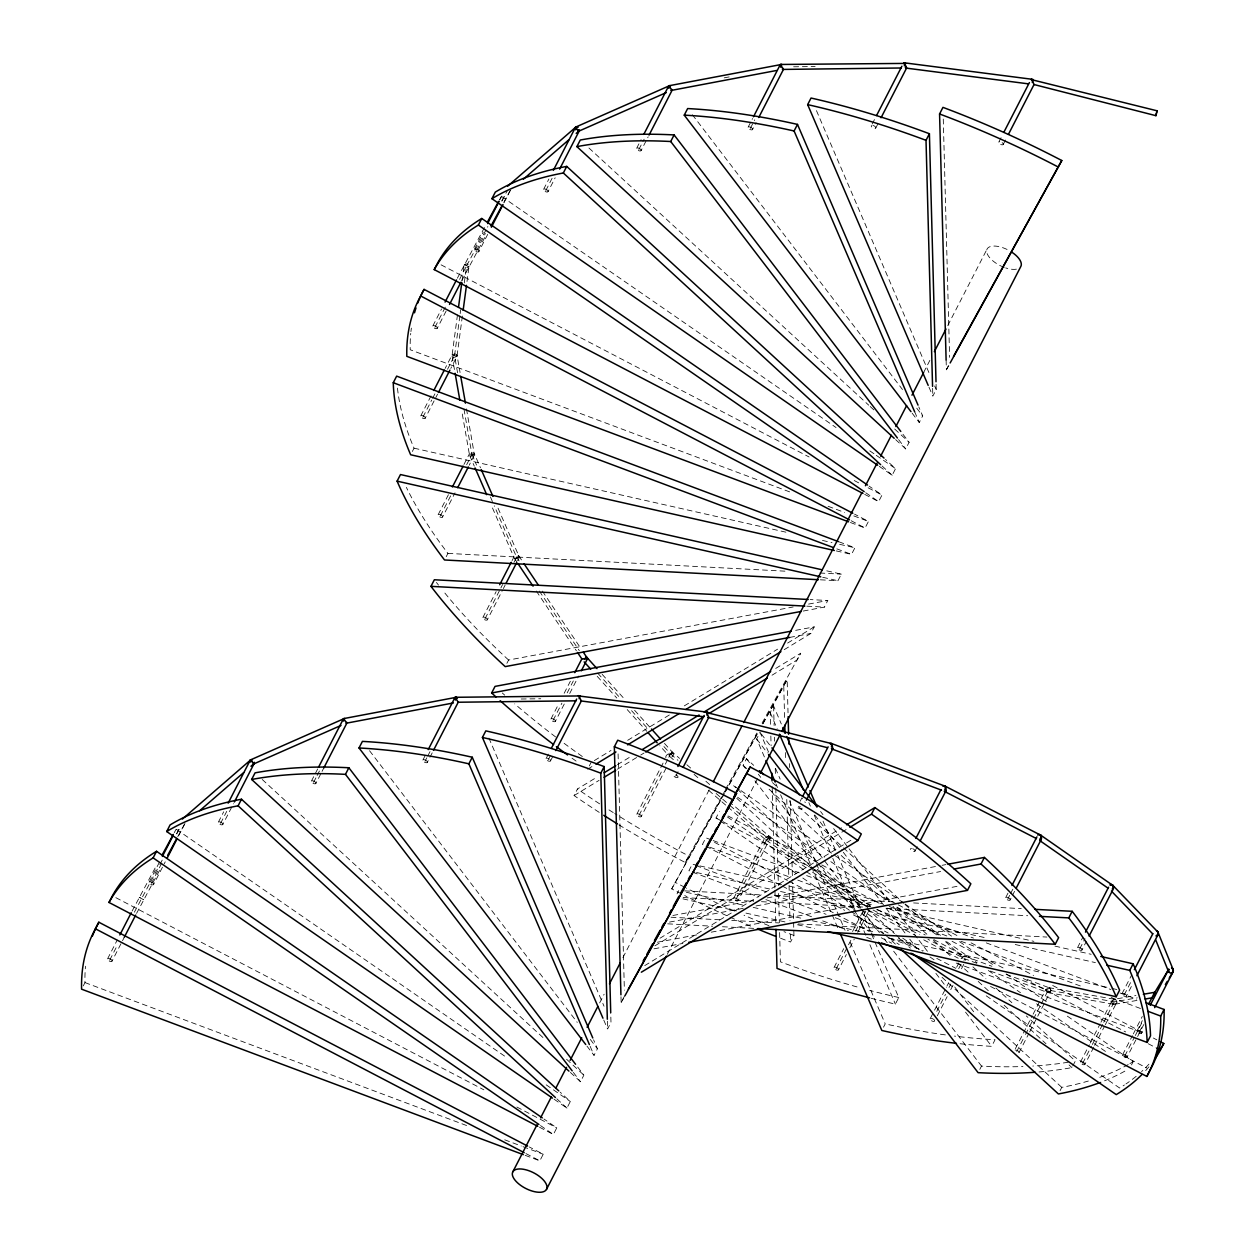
<?xml version="1.0" encoding="UTF-8"?>
<svg xmlns="http://www.w3.org/2000/svg" width="1255" height="1255" viewBox="0 0 1255 1255"><rect width="100%" height="100%" fill="white"/><g stroke="black" fill="none" stroke-linecap="round" stroke-linejoin="round"><path stroke-width="0.75" stroke-dasharray="5 3.75" d="M457.479 314.848L452.129 354.851L445.149 368.421M462.075 280.54L464.13 265.307M457.557 372.735L454.545 355.62L459.926 315.46M460.193 313.546L460.695 309.718M464.287 282.94L466.593 265.731L487.85 226.543M462.373 316.072L456.977 356.404L450.796 368.421M467.001 281.512L469.056 266.154A2.51 1.788 7.6 0 0 465.683 264.005A2.51 1.788 7.6 0 0 465.04 267.033A2.51 1.788 7.6 0 0 469.056 266.154M770.35 837.258C761.848 835.908 766.005 842.105 770.35 837.258L732.277 804.188M1050.106 988.124C1037.132 990.007 1054.545 996.094 1050.106 988.124L1024.66 978.571M1115.491 999.482C1102.784 1003.169 1122.362 1007.232 1115.491 999.482L1048.709 987.638M673.37 759.667L668.946 755.761L672.225 752.043L679.551 758.397M83.285 985.881L84.979 982.587A501.341 231.5 27.2 0 1 85.513 966.225M107.554 958.851L117.201 940.073M132.12 911.052L156.702 865.04M432.802 326.002L441.572 308.934M457.353 278.218L484.697 227.092M149.141 882.187L159.73 861.573M474.374 249.337L483.206 232.159M499.976 199.529L501.749 196.094M109.781 960.012L117.672 944.639M134.348 912.212L158.914 866.201M435.014 327.163L446.419 304.981M459.581 279.379L466.593 265.731M151.369 883.347L161.895 862.86M176.798 833.853L179.434 828.724M476.602 250.498L485.371 233.43M502.031 201.004L505.545 194.18M112.009 961.157A2.51 1.161 27.2 0 0 109.154 958.553A2.51 1.161 27.2 0 0 108.181 960.295A2.51 1.161 27.2 0 0 112.009 961.157L121.657 942.395M122.535 940.685L124.276 937.281M136.56 913.389L161.142 867.362M437.242 328.324A2.51 1.161 27.2 0 0 434.387 325.704A2.51 1.161 27.2 0 0 433.414 327.461A2.51 1.161 27.2 0 0 437.242 328.324L446.89 309.561M461.793 280.54L486.375 234.528M153.596 884.508A2.51 1.161 27.2 0 0 150.741 881.889A2.51 1.161 27.2 0 0 149.769 883.645A2.51 1.161 27.2 0 0 153.596 884.508L165.236 861.824M178.681 835.673L184.956 823.453M478.83 251.659A2.51 1.161 27.2 0 0 475.974 249.039A2.51 1.161 27.2 0 0 475.002 250.796A2.51 1.161 27.2 0 0 478.83 251.659L488.681 232.473M503.914 202.824L510.189 190.619M420.754 415.907L431.202 395.56M422.966 417.068L431.736 400M432.614 398.29L435.25 393.176M447.533 369.284L454.545 355.62M425.194 418.229A2.51 1.161 27.2 0 0 422.339 415.609A2.51 1.161 27.2 0 0 421.382 417.366A2.51 1.161 27.2 0 0 425.194 418.229L437.556 394.18M218.354 822.182L223.688 811.812M543.588 189.348L548.921 178.979M220.582 823.343L226.716 811.405M545.815 190.509L552.827 176.845M412.346 451.471L414.04 448.176A501.341 231.5 27.2 0 1 397.396 387.434M222.794 824.504A2.51 1.161 27.2 0 0 219.954 821.884A2.51 1.161 27.2 0 0 218.982 823.641A2.51 1.161 27.2 0 0 222.794 824.504L233.493 803.702M548.043 191.67A2.51 1.161 27.2 0 0 545.188 189.05A2.51 1.161 27.2 0 0 544.215 190.807A2.51 1.161 27.2 0 0 548.043 191.67L555.165 177.802M438.136 514.707L449.729 492.18M463.974 464.428L469.323 454.028L474.484 454.749L469.213 465.197M440.364 515.868L450.89 495.396M466.672 464.679L471.943 454.436L463.911 408.832M442.576 517.029A2.51 1.161 27.2 0 0 439.736 514.409A2.51 1.161 27.2 0 0 438.764 516.166A2.51 1.161 27.2 0 0 442.576 517.029L455.016 492.854M311.397 781.143L317.656 768.986M636.646 148.294L641.101 139.619M313.625 782.304L316.26 777.174M317.139 775.48L320.637 768.64M638.858 149.455L644.129 139.227M315.852 783.465A2.51 1.161 27.2 0 0 312.997 780.845A2.51 1.161 27.2 0 0 312.024 782.602A2.51 1.161 27.2 0 0 315.852 783.465L321.17 773.111M322.049 771.386L323.821 767.935M641.085 150.616A2.51 1.161 27.2 0 0 638.23 148.012A2.51 1.161 27.2 0 0 637.258 149.753A2.51 1.161 27.2 0 0 641.085 150.616L648.176 136.826M446.215 556.687L447.909 553.392A501.341 231.5 27.2 0 1 406.369 487.364M482.861 617.491L496.149 591.623M512.103 560.577L513.875 557.126L491.364 505.389M485.073 618.652L499.992 589.646M500.87 587.936L502.612 584.516M514.017 562.334L516.652 557.22L494.297 505.828M487.301 619.813A2.51 1.161 27.2 0 0 484.446 617.193A2.51 1.161 27.2 0 0 483.489 618.95A2.51 1.161 27.2 0 0 487.301 619.813L502.471 590.289M503.365 588.564L505.153 585.081M517.64 560.781L519.429 557.298L497.608 507.161M422.872 760.059L425.555 754.82M748.106 127.21L752.576 118.503M425.084 761.22L426.841 757.8M427.72 756.09L430.355 750.976M750.317 128.371L754.71 119.837M427.312 762.381A2.51 1.161 27.2 0 0 424.457 759.761A2.51 1.161 27.2 0 0 423.5 761.518A2.51 1.161 27.2 0 0 427.312 762.381L432.614 752.074M752.545 129.532A2.51 1.161 27.2 0 0 749.69 126.912A2.51 1.161 27.2 0 0 748.733 128.669A2.51 1.161 27.2 0 0 752.545 129.532L756.075 122.661M506.895 663.315L508.589 660.02L793.191 606.965M550.929 719.037L558.867 703.569M564.17 693.262L570.35 681.245M553.157 720.197L561.926 703.129M567.182 692.886L573.315 680.947M555.369 721.358A2.51 1.161 27.2 0 0 552.529 718.739A2.51 1.161 27.2 0 0 551.557 720.495A2.51 1.161 27.2 0 0 555.369 721.358L565.221 702.173M569.707 693.466L578.665 676.037M546.082 758.569L549.565 751.761M872.178 124.025L875.676 117.233M548.294 759.73L550.929 754.6M550.521 760.891L553.157 755.745M875.755 128.041L878.39 122.912M599.231 812.377A501.341 231.5 27.2 0 1 574.084 795.56L577.473 788.971L597.458 776.814M589.332 765.895L591.027 762.601M636.787 814.213L664.977 759.385M665.856 757.675C664.726 752.671 678.155 750.945 671.817 757.032M639.015 815.374L661.824 771.009M665.323 764.17L667.958 759.055M668.837 757.345L670.594 753.941L662.781 745.282M641.242 816.534A2.51 1.161 27.2 0 0 638.387 813.915A2.51 1.161 27.2 0 0 637.414 815.672A2.51 1.161 27.2 0 0 641.242 816.534L666.578 767.229M998.792 142.144L1002.29 135.336M675.77 776.139L679.284 769.315M1003.231 144.451L1005.867 139.321M599.655 1002.918L604.126 994.211M622.919 957.643L710.612 786.995M923.602 372.562L929.861 360.373M947.76 325.547L987.136 248.929M681.449 893.889A501.341 231.5 27.2 0 1 671.723 888.885L724.072 793.725M618.982 824.864A501.341 231.5 27.2 0 0 685.277 862.514L688.666 855.926A501.341 231.5 27.2 0 1 614.73 813.507M525.17 1155.337L539.838 1160.828L543.227 1154.239L529.328 1146.992M539.493 1127.21L553.377 1134.473L556.765 1127.869L543.917 1118.989M554.082 1099.207L566.931 1108.102L570.319 1101.498L560.232 1092.226M570.398 1072.445L580.485 1081.732L583.873 1075.143L576.751 1065.824M586.916 1046.043L594.039 1055.361L597.427 1048.772L593.568 1039.767M603.733 1020.001L607.593 1028.99L610.981 1022.401L610.714 1012.644M620.99 996.768L621.147 1002.62L624.535 996.031M677.041 893.858L678.735 890.564M796.376 873.59L716.009 818.04L719.397 811.452M745.486 768.421L743.101 765.315L746.49 758.71L753.706 765.346M764.389 756.938L756.655 738.944L760.044 732.355L768.546 752.137M770.523 724.292L770.209 712.573L773.598 705.985L781.316 723.978M763.04 723.68L787.152 679.614L788.03 712.809M775.716 668.444L800.706 653.243L797.317 659.832L770.648 676.037M784.202 649.666L810.856 633.461L814.244 626.873L793.097 630.826M803.263 611.044L824.409 607.106L827.798 600.502L810.181 599.576M820.346 579.81L837.963 580.736L841.352 574.147L826.088 570.696M836.254 550.914L851.517 554.365L854.906 547.776L838.403 541.595M850.404 522.504L865.072 527.994L868.46 521.405L854.577 514.158M864.726 494.376L878.626 501.624L882.014 495.035L869.15 486.156M879.316 466.374L892.164 475.253L895.552 468.664L885.465 459.393M895.631 439.611L905.718 448.898L909.106 442.293L901.984 432.991M912.15 413.209L919.272 422.527L922.66 415.923L918.801 406.934M928.967 387.152L932.826 396.156L936.214 389.568L936.057 383.701M946.113 360.028L946.38 369.786L949.768 363.197M667.315 954.318L757.691 778.445M733.673 898.345L764.468 838.434M735.901 899.506L767.48 838.073L729.312 804.926M738.128 900.666A2.51 1.161 27.2 0 0 735.273 898.047A2.51 1.161 27.2 0 0 734.301 899.804A2.51 1.161 27.2 0 0 738.128 900.666L770.476 837.713M800.157 801.27L801.914 797.866L805.318 802.588M780.563 938.222A501.341 231.5 27.2 0 0 790.556 942.034L793.944 935.43L792.548 882.704M834.057 967.495L843.737 948.655M852.553 931.508L863.989 909.232M836.285 968.656L847.674 946.474M848.553 944.764L851.188 939.65M855.581 931.116L867.848 907.224L810.495 867.707M838.497 969.817A2.51 1.161 27.2 0 0 835.657 967.197A2.51 1.161 27.2 0 0 834.685 968.954A2.51 1.161 27.2 0 0 838.497 969.817L846.356 954.522M849.855 947.713L854.231 939.211M857.714 932.418L868.209 912.009M914.958 851.141L918.487 844.27M883.52 1027.17L885.214 1023.876L848.898 939.305M871.158 998.243A501.341 231.5 27.2 0 0 895.38 1004.11L898.768 997.521L862.452 912.934M930.159 1018.746L933.689 1011.875M934.567 1010.149L946.05 987.826M946.929 986.101L948.702 982.665M956.639 967.213L958.412 963.777M936.763 1011.373L945.533 994.305M949.047 987.481L950.804 984.061M958.695 968.703L962.209 961.879M937.297 1015.828L947.149 996.658M950.725 989.693L953.423 984.453M961.487 968.766L965.064 961.801M1005.679 897.623L1009.255 890.673M1007.906 898.784L1009.663 895.364M1010.542 893.67L1013.177 888.54M1010.134 899.945A2.51 1.161 27.2 0 0 1007.279 897.325A2.51 1.161 27.2 0 0 1006.306 899.082A2.51 1.161 27.2 0 0 1010.134 899.945L1014.558 891.317M979.81 1069.386L981.504 1066.091A501.341 231.5 27.2 0 0 1022.935 1066.53M960.075 1043.736A501.341 231.5 27.2 0 0 991.67 1046.325L995.058 1039.72A501.341 231.5 27.2 0 1 954.459 1036.097M1015.405 1048.662L1032.253 1015.907M1033.132 1014.181L1040.222 1000.376M1041.117 998.651L1045.541 990.038M1016.738 1051.549L1024.629 1036.191M1025.508 1034.481L1040.426 1005.475M1041.305 1003.765L1048.317 990.117L1114.267 1001.804L1137.234 997.851M1018.966 1052.71L1028.786 1033.618M1029.68 1031.877L1036.818 1017.978M1037.712 1016.252L1044.85 1002.353M1045.744 1000.627L1051.094 990.195M1077.512 947.666L1082.83 937.297M1079.724 948.827L1084.995 938.583M1081.951 949.988A2.51 1.161 27.2 0 0 1079.096 947.368A2.51 1.161 27.2 0 0 1078.123 949.125A2.51 1.161 27.2 0 0 1081.951 949.988L1086.406 941.313M1060.083 1090.658L1061.777 1087.363A501.341 231.5 27.2 0 0 1088.352 1081.026M1039.062 1071.958A501.341 231.5 27.2 0 0 1071.943 1067.581L1075.331 1060.993L1026.292 1015.907M1080.461 1062.091L1089.371 1044.756M1090.266 1043.015L1100.07 1023.955M1100.964 1022.213L1111.648 1001.412M1082.688 1063.252L1091.458 1046.184M1092.336 1044.474L1102.863 1024.002M1103.741 1022.292L1114.267 1001.804M1084.9 1064.413A2.51 1.161 27.2 0 0 1082.061 1061.793A2.51 1.161 27.2 0 0 1081.088 1063.55A2.51 1.161 27.2 0 0 1084.9 1064.413L1093.795 1047.125M1094.674 1045.399L1104.447 1026.402M1105.326 1024.676L1116.872 1002.212M1122.001 993.74L1131.712 974.837M1124.213 994.901L1131.241 981.237M1126.441 996.062A2.51 1.161 27.2 0 0 1123.586 993.442A2.51 1.161 27.2 0 0 1122.629 995.199A2.51 1.161 27.2 0 0 1126.441 996.062L1132.543 984.187M1122.566 1054.828L1132.434 1035.642M1133.328 1033.9L1142.285 1016.456M1137.061 1030.904L1142.317 1020.66M1124.794 1055.988L1134.442 1037.21M1135.32 1035.501L1142.332 1021.852M1139.273 1032.065L1142.787 1025.241M1127.021 1057.149A2.51 1.161 27.2 0 0 1124.166 1054.529A2.51 1.161 27.2 0 0 1123.194 1056.286A2.51 1.161 27.2 0 0 1127.021 1057.149L1136.732 1038.246M1137.61 1036.536L1143.791 1024.519M1141.501 1033.226A2.51 1.161 27.2 0 0 1138.646 1030.606A2.51 1.161 27.2 0 0 1137.673 1032.363A2.51 1.161 27.2 0 0 1141.501 1033.226L1143.258 1029.806M1131.492 1064.946L1133.187 1061.652L1065.683 1014.997M499.49 199.827L501.341 196.423M501.702 200.988L507.255 190.776M503.93 202.149L510.393 190.227M174.257 832.661L176.108 829.257M159.84 864.491L163.542 857.683M176.469 833.822L179.245 828.724M177.771 836.693L185.16 823.06M946.38 369.786L949.204 364.672M685.277 862.514L724.825 790.979M725.39 789.505L756.828 733.077M762.099 723.068L800.706 653.243M725.014 792.015L727.837 786.916M728.779 785.206L757.957 732.418M762.664 723.9L787.152 679.614M671.723 888.885L724.449 793.505M725.39 791.795L758.334 732.183M621.147 1002.62L623.97 997.521M961.063 958.616C963.62 954.208 970.586 958.647 963.793 960.138M673.559 753.628L667.629 754.396L659.801 745.721M594.352 760.577L611.012 750.443M627.673 740.309L669.323 714.989M684.304 705.875L777.598 649.164M787.591 643.078L814.244 626.873M587.638 769.19L594.29 765.142M617.444 764.656L630.779 756.561M574.084 795.56L599.074 780.359M617.397 769.221L639.046 756.059M640.709 755.039L644.05 753.016M659.957 938.238L841.54 827.829M654.906 945.831L848.145 828.347M644.741 965.613L851.314 840.019M865.652 906.785L870.813 906.251M668.962 755.839L672.225 752.043M724.245 77.841L730.018 76.759M808.565 604.094L827.798 600.502M789.709 637.414L810.856 633.461M672.868 915.491L753.643 900.431M767.103 897.921L940.168 865.652M942.097 865.307L945.941 864.585M669.495 922.08L744.482 908.102M756.028 905.953L940.623 871.535M657.4 942.223L697.78 934.693M711.24 932.183L957.392 886.297M654.012 948.811L682.861 943.431M1117.436 998.713L1135.948 995.529M1114.785 1004.267L1137.501 1000.345M793.631 66.797L815.138 66.531M521.202 699.004L540.764 698.753M516.652 557.157C524.888 557.565 508.636 556.859 516.668 557.267L519.899 562.052M447.909 553.392L786.54 571.245M819.829 573.002L841.352 574.147M806.792 606.165L824.409 607.106M684.602 890.862L762.899 895.003M774.649 895.615L894.062 901.906M913.624 902.941L1021.288 908.62M683.175 897.56L753.643 901.278M761.471 901.686L863.267 907.067M886.752 908.306L1027.688 915.726M671.048 917.232L721.954 919.915M731.743 920.433L778.712 922.911M798.29 923.947L1046.89 937.061M667.676 923.837L712.683 926.206M722.472 926.723L753.8 928.371M1047.941 992.595L1113.028 1004.141M414.04 448.176L786.195 532.245M822.464 540.434L832.002 542.599M839.642 544.325L854.906 547.776M822.7 577.284L837.963 580.736M698.015 865.479L692.289 864.193L688.901 870.782L694.627 872.084M699.914 865.919L781.991 884.461M789.615 886.187L873.59 905.153M886.956 908.165L1033.916 941.36M1054.906 946.113L1091.16 954.302M696.541 872.507L770.962 889.324M780.5 891.474L854.937 908.291M868.303 911.318L986.634 938.034M1015.248 944.513L1095.411 962.616M686.375 892.289L745.533 905.655M753.173 907.381L802.792 918.582M812.33 920.746L861.95 931.947M888.666 937.987L1110.063 987.999M1111.961 988.422L1117.687 989.724M682.987 898.878L736.418 910.942M745.956 913.107L786.038 922.158M797.49 924.747L814.668 928.622M789.646 491.882L410.212 349.753A501.341 231.5 27.2 0 1 410.746 333.391M828.127 506.298L844.631 512.479M853.792 515.915L868.46 521.405M836.85 548.874L851.517 554.365M711.334 839.877L705.843 837.822L702.455 844.411L707.946 846.482M713.169 840.568L799.325 872.837M806.651 875.582L881.81 903.741M889.136 906.487L973.456 938.065M986.289 942.881L1110.926 989.567M1120.088 993.003L1136.591 999.184M709.781 847.156L790.43 877.37M797.772 880.116L869.244 906.894M876.586 909.64L948.074 936.418M960.891 941.234L1081.873 986.54M1111.208 997.537L1140.528 1008.518M964.656 956.059L991.936 966.303M976.798 963.275L963.95 958.459L927.916 939.242M1006.134 974.288L1048.317 990.117M990.415 971.056L1046.529 992.109M695.96 865.558L767.433 892.336M774.774 895.082L826.088 914.315M835.265 917.75L873.747 932.167M890.25 938.348L923.241 950.71M956.232 963.071L1143.195 1033.1M692.572 872.162L758.553 896.87M765.879 899.615L811.703 916.793M822.7 920.903L848.364 930.52M866.703 937.391L872.194 939.446M84.979 982.587L469.903 1126.77M504.73 1139.822L521.233 1146.003M523.053 1146.694L543.227 1154.239M441.085 264.836L809.099 456.977M854.231 480.54L861.181 484.163M868.115 487.787L882.014 495.035M851.188 520.747L865.072 527.994M728.073 815.985L820.064 864.02M821.805 864.93L896.447 903.898M898.188 904.808L958.946 936.528M971.088 942.866L1033.587 975.496M1052.678 985.473L1142.944 1032.598M1153.361 1038.026L1156.828 1039.846M716.009 818.04L721.217 820.77M722.943 821.664L813.209 868.805M814.95 869.699L879.175 903.239M889.591 908.683L943.399 936.779M952.074 941.313L1005.898 969.409M1023.249 978.461L1125.672 1031.939M1148.231 1043.721L1156.922 1048.254M714.519 842.356L787.418 880.414M789.16 881.324L844.709 910.33M853.384 914.864L888.101 932.983M898.517 938.426L922.817 951.117M936.716 958.365L955.808 968.327M990.524 986.461L1146.756 1068.021M705.922 846.231L780.563 885.199M782.304 886.108L834.371 913.295M836.112 914.205L869.088 931.414M881.245 937.767L891.662 943.211M115.852 897.67L483.865 1089.811M516.84 1107.035L556.765 1127.869M525.939 1153.58L539.838 1160.828M877.418 909.499L925.233 935.006M933.783 939.556L966.225 956.859M872.994 909.969L919.335 934.677M866.813 909.483L915.115 935.242M923.743 939.838L958.24 958.24M768.829 835.971L810.777 864.868M817.24 869.323L870.499 906.016M767.48 838.073L808.895 866.609M766.13 840.175L806.087 867.691M812.471 872.1L862.012 906.22M501.733 196.549L836.081 427.563M869.841 450.89L874.657 454.232M876.272 455.345L895.552 468.664M865.762 492.744L878.626 501.624M739.368 789.536L732.936 785.081L735.822 787.732M740.983 790.634L903.333 902.816M904.933 903.929L951.557 936.136M959.589 941.689L994.948 966.13M1006.196 973.911L1048.003 1002.792M737.595 797.239L824.394 857.212M830.826 861.652L888.681 901.639M896.729 907.192L936.905 934.959M946.552 941.627L977.096 962.726M988.344 970.507L1020.503 992.721M1036.567 1003.827L1107.302 1052.694M727.429 817.005L804.581 870.327M806.196 871.441L859.236 908.087M860.836 909.2L896.211 933.626M902.643 938.081L918.707 949.188M929.955 956.953L934.787 960.295M986.226 995.827L1119.633 1088.022A501.341 231.5 27.2 0 0 1124.417 1084.995M802.808 878.029L849.415 910.236M851.031 911.35L883.175 933.563M889.607 938.003L899.255 944.67M176.5 829.382L507.632 1058.185M546.207 1084.838L570.319 1101.498M540.529 1125.578L553.377 1134.473M686.861 764.75L691.254 768.578M705.906 781.285L711.773 786.383M670.594 753.941L677.935 760.31M694.078 774.335L699.945 779.433M716.103 793.458L727.837 803.655M708.683 790.336L726.347 805.663M727.806 806.949L764.593 838.889M588.924 147.98L868.727 405.177M870.17 406.51L874.5 410.479M894.69 429.037L909.106 442.293M882.077 465.982L892.164 475.253M772.452 782.587L778.226 787.889M798.415 806.447L903.694 903.224M905.137 904.557L938.316 935.038M945.517 941.674L965.723 960.232M972.923 966.868L985.912 978.79M995.999 988.077L1011.859 1002.651M743.101 765.315L747.431 769.284M769.064 789.175L835.406 850.153M841.179 855.455L891.662 901.859M897.419 907.161L927.712 935.006M933.485 940.309L952.231 957.549M958.004 962.852L968.091 972.123M978.194 981.41L989.724 992.015M1004.157 1005.271L1045.98 1043.721M1069.056 1064.93L1071.943 1067.581M737.265 789.066L815.154 860.648M820.911 865.95L865.636 907.051M867.064 908.385L894.47 933.563M895.913 934.897L910.346 948.153M942.066 977.316L1061.777 1087.363M736.763 798.306L810.322 865.919M811.765 867.252L856.475 908.338M862.248 913.64L883.881 933.532M885.324 934.865L895.411 944.137M262.248 779.496L544.937 1039.344M566.57 1059.236L583.873 1075.143M556.843 1098.815L566.931 1108.102M602.165 674.343L625.523 700.243M634.606 710.314L650.184 727.586M664.475 743.415L673.559 753.486M597.741 673.182L619.845 697.686M631.563 710.675L648.474 729.422M597.207 676.335L616.77 698.015M627.202 709.577L646.764 731.257M692.399 114.77L902.486 389.536M916.73 408.173L922.66 415.923M898.596 439.579L905.718 448.898M761.236 733.908L770.727 746.317M820.582 811.514L822.951 814.62M833.634 828.598L847.878 847.235M849.07 848.772L891.787 904.667M892.98 906.22L917.907 938.818M919.084 940.372L928.59 952.796M954.694 986.948L974.884 1013.334M756.655 738.944L767.338 752.906M814.809 815.013L842.121 850.717M843.297 852.27L884.838 906.596M886.03 908.149L905.028 932.998M909.765 939.195L916.887 948.513M935.885 973.347L946.568 987.324M965.55 1012.158L991.67 1046.325M746.49 758.71L751.243 764.923M758.365 774.241L760.734 777.347M771.417 791.325L823.641 859.628M824.833 861.181L860.444 907.741M861.62 909.295L879.426 932.591M884.179 938.803L887.74 943.446M893.67 951.212L981.504 1066.091M754.977 780.83L816.691 861.558M817.884 863.111L852.302 908.134M853.494 909.687L870.107 931.414M871.299 932.967L876.037 939.179M369.535 750.71L577.253 1022.386M590.305 1039.454L597.427 1048.772M573.362 1072.413L580.485 1081.732M518.676 555.745L522.974 562.177M542.38 591.105L581.159 648.961M539.336 591.058L579.324 650.702M514.628 558.679L516.809 561.911M536.309 591.011L576.406 650.827M474.233 453.447A2.51 1.239 -23.5 0 1 471.205 455.926A2.51 1.239 -23.5 0 1 470.374 453.934A2.51 1.239 -23.5 0 1 474.233 453.447L480.477 467.77M471.943 454.436L476.555 465.072M490.438 496.964L493.529 504.055M469.637 455.424L474.296 466.138M816.456 110.628L930.033 375.167M934.661 385.96L936.214 389.568M914.644 411.718L919.272 422.527M823.045 821.162L836.96 853.541M837.728 855.345L861.683 911.13M770.209 712.573L777.159 728.763M808.848 802.557L810.385 806.149M814.244 815.154L832.018 856.538M832.787 858.342L866.797 937.516M869.888 944.717L895.38 1004.11M775.496 768.342L780.139 779.135M789.411 800.737L815.672 861.918M816.44 863.722L845.039 930.3M775.966 783.936L777.52 787.528M780.61 794.729L810.746 864.915M811.514 866.719L838.56 929.704M488.901 738.066L604.032 1006.212M590.179 1046.356L594.039 1055.361M457.024 355.291A2.51 1.584 -10 0 1 453.4 357.157A2.51 1.584 -10 0 1 453.212 354.428A2.51 1.584 -10 0 1 457.024 355.291L460.067 372.531M466.468 408.895L474.421 454.906L469.323 454.028L461.887 411.718M452.067 355.965L454.765 371.339M943.274 119.084L949.611 357.33M932.622 388.344L932.826 396.156M789.379 763.589L789.489 767.495M790.368 800.69L792.501 880.759M783.763 686.203L784.642 719.397M785.52 752.608L785.724 760.42M786.775 799.466L788.846 877.59M789.05 885.387L789.991 920.543M790.352 934.222L790.556 942.034M773.598 705.985L774.115 725.516M774.429 737.234L774.523 741.125M775.261 768.468L775.465 776.28M775.778 787.999L778.367 885.638M778.586 893.45L779.355 922.739M779.622 932.512L780.39 961.801A501.341 231.5 27.2 0 0 859.863 987.716M770.837 736.01L771.088 745.768M772.186 786.775L774.884 888.336M774.931 890.281L775.81 923.476M618.088 753.879L624.378 990.179M607.389 1021.178L607.593 1028.99M1016.424 269.166A18.982 8.769 27.2 0 1 1005.741 267.943M1004.235 267.409A18.982 8.769 27.2 0 1 986.728 250.012A18.982 8.769 27.2 0 1 1008.22 250.043M898.768 997.521A501.341 231.5 27.2 0 1 869.668 990.383M613.209 812.55A501.341 231.5 27.2 0 1 607.138 808.706M599.623 803.843A501.341 231.5 27.2 0 1 577.473 788.971M750.6 926.096A501.341 231.5 27.2 0 1 684.697 895.552M793.944 935.43A501.341 231.5 27.2 0 1 783.951 931.634M768.954 925.704A501.341 231.5 27.2 0 1 744.027 915.224M734.081 910.848A501.341 231.5 27.2 0 1 686.454 888.132M684.838 887.301A501.341 231.5 27.2 0 1 675.112 882.296M945.36 1034.904A501.341 231.5 27.2 0 1 885.214 1023.876M933.971 1019.609A2.51 1.161 27.2 0 1 933.202 1021.397A2.51 1.161 27.2 0 1 930.096 1018.935A2.51 1.161 27.2 0 1 933.5 1019.233M866.53 906.847A2.51 1.349 -61.9 0 1 868.695 904.918A2.51 1.349 -61.9 0 1 869.386 906.989M1124.841 1071.142A501.341 231.5 27.2 0 1 1100.196 1082.5M1133.187 1061.652A501.341 231.5 27.2 0 1 1129.908 1063.597M1128.229 1064.554A501.341 231.5 27.2 0 1 1097.623 1078.061M1068.287 1062.216A501.341 231.5 27.2 0 1 1032.802 1066.06M1015.091 1050.043A2.51 1.161 27.2 0 1 1018.542 1051.455A2.51 1.161 27.2 0 1 1017.915 1053.086M962.067 958.71A2.51 1.788 -69.4 0 1 964.891 956.137A2.51 1.788 -69.4 0 1 965.126 959.997M1148.937 1066.844A501.341 231.5 27.2 0 1 1145.548 1070.75M1148.937 1064.162A501.341 231.5 27.2 0 1 1141.564 1071.597M1136.199 1076.288A501.341 231.5 27.2 0 1 1125.955 1083.959M508.589 660.02A501.341 231.5 27.2 0 1 442.795 590.509M438.513 585.128A501.341 231.5 27.2 0 1 436.426 582.446M576.092 761.095A501.341 231.5 27.2 0 1 571.809 758.02M582.336 756.53A501.341 231.5 27.2 0 1 562.522 742.144M555.604 736.936A501.341 231.5 27.2 0 1 514.691 703.867M504.73 695.16A501.341 231.5 27.2 0 1 502.282 692.964M677.982 776.641A2.51 1.161 27.2 0 1 676.586 777.629A2.51 1.161 27.2 0 1 673.715 775.904A2.51 1.161 27.2 0 1 674.594 774.602M675.739 774.853A2.51 1.161 27.2 0 1 677.747 776.233M549.894 759.432A2.51 1.161 27.2 0 1 549.298 761.252A2.51 1.161 27.2 0 1 546.019 758.977A2.51 1.161 27.2 0 1 548.859 758.71M912.699 848.694A2.51 1.161 27.2 0 1 914.895 851.219A2.51 1.161 27.2 0 1 911.287 850.404A2.51 1.161 27.2 0 1 911.554 848.443M1002.133 142.615A2.51 1.161 27.2 0 1 1002.902 144.733A2.51 1.161 27.2 0 1 999.56 143.729A2.51 1.161 27.2 0 1 999.372 141.784M872.9 125.422A2.51 1.161 27.2 0 1 875.817 127.743A2.51 1.161 27.2 0 1 872.978 127.9A2.51 1.161 27.2 0 1 871.535 125.5M410.934 331.618A501.341 231.5 27.2 0 1 411.373 328.104M801.961 808.032A2.51 1.161 27.2 0 1 799.796 808.816A2.51 1.161 27.2 0 1 797.537 806.369M799.733 806.259A2.51 1.161 27.2 0 1 800.329 806.526M452.255 354.773L456.977 356.404L452.255 354.773M464.507 264.476L468.821 266.891L464.507 264.476M139.274 897.309L143.572 899.725L139.274 897.309M767.103 839.736A2.51 0.816 -55.4 0 0 768.986 836.112A2.51 0.816 -55.4 0 0 766.334 838.371A2.51 0.816 -55.4 0 0 767.103 839.736M1049.541 992.093A2.51 2.149 -79.9 0 0 1049.243 987.81A2.51 2.149 -79.9 0 0 1046.168 990.462A2.51 2.149 -79.9 0 0 1049.541 992.093M1112.259 1000.423A2.51 2.369 80.2 0 0 1114.158 1004.314A2.51 2.369 80.2 0 0 1116.354 1000.69A2.51 2.369 80.2 0 0 1112.259 1000.423M515.711 558.601A2.51 0.8 -33.8 0 0 518.786 555.934A2.51 0.8 -33.8 0 0 515.476 557.11A2.51 0.8 -33.8 0 0 515.711 558.601"/><path stroke-width="1.5" d="M707.695 713.499L707.679 712.213L707.051 715.303M584.454 659.377L586.587 657.071L596.972 668.586M1032.285 82.454L1032.975 79.724M458.514 307.224L461.824 282.453M463.142 310.314L466.484 285.356M578.367 695.913L707.679 712.213M555.808 750.6L581.347 700.918L578.539 695.584M881.041 117.766L906.581 68.068L905.075 64.162L903.663 63.487M1156.137 113.672L1155.933 115.68L1157.204 110.832L1031.045 79.536M905.734 66.907L905.435 67.739M705.812 712.369L831.971 743.682L831.453 746.945M683.285 767.025L708.793 717.374L706.377 711.867M1008.518 134.191L1034.026 84.54L1031.61 79.034M1156.467 112.417L1157.204 110.832M806.385 800.125L832.802 748.717L832.096 744.686L829.869 743.478M920.244 840.834L945.862 791.011C946.85 789.207 945.031 784.25 942.756 786.069M1016.33 887.865L1041.148 839.579C1042.513 837.603 1040.034 832.52 1037.807 835.108M831.406 744.686L831.971 743.682M1089.073 936.12L1113.138 889.309C1114.503 887.301 1112.306 882.94 1109.844 884.932M1154.929 992.642L1154.02 996.313M1136.905 975.7L1157.816 935.006L1157.941 932.088L1156.545 930.661M1154.145 993.395L1168.625 969.472L1168.578 972.233M523.335 1154.647L81.591 989.175A501.341 231.5 27.2 0 1 95.443 928.81L98.831 922.221L527.602 1146.082M537.768 1126.315L108.997 902.455L112.385 895.85A501.341 231.5 27.2 0 1 156.53 851.298L542.301 1117.876M848.568 521.813L406.824 356.342A501.341 231.5 27.2 0 1 420.676 295.976L424.065 289.387L852.835 513.248M863.001 493.466L434.23 269.605L437.618 263.017A501.341 231.5 27.2 0 1 481.763 218.464L867.534 485.042M834.34 550.49L410.652 454.765A501.341 231.5 27.2 0 1 393.27 382.712L396.658 376.123L838.403 541.595M108.997 902.455A501.341 231.5 27.2 0 1 153.141 857.902L156.53 851.298M552.467 1098.094L166.695 831.532L170.068 824.943A501.341 231.5 27.2 0 1 241.493 799.231L558.789 1090.893M434.23 269.605A501.341 231.5 27.2 0 1 478.375 225.053L481.763 218.464M877.7 465.26L491.929 198.698L495.317 192.093A501.341 231.5 27.2 0 1 566.727 166.397L884.022 458.059M119.837 934.944L131.242 912.762M445.07 302.11L456.475 279.928M162.381 856.412L172.986 835.814M487.615 223.578L499.098 201.255M124.276 937.281L135.681 915.083M449.525 304.432L460.914 282.25M167.041 858.342L176.892 839.156M491.38 227.249L503.02 204.565M433.822 390.462L444.286 370.115M438.434 392.47L449.902 370.131M228.128 803.184L250.325 759.981L344.058 718.629M553.361 170.335L575.559 127.147L669.292 85.795M818.385 579.7L444.521 559.981A501.341 231.5 27.2 0 1 397.098 481.136L400.486 474.547L822.26 569.833M234.387 801.961L253.981 763.824L341.015 725.437M559.62 169.127L579.214 130.991L666.248 92.603M166.695 831.532A501.341 231.5 27.2 0 1 238.105 805.82L241.493 799.231M568.954 1071.127L251.659 779.465L255.047 772.86A501.341 231.5 27.2 0 1 348.859 767.762L575.574 1064.271M491.929 198.698A501.341 231.5 27.2 0 1 563.338 172.986L566.727 166.397M894.188 438.277L576.892 146.615L580.281 140.027A501.341 231.5 27.2 0 1 674.108 134.928L900.808 431.438M452.396 486.971L463.095 466.17M457.683 487.662L468.335 466.938M318.535 767.244L343.525 718.629L456.177 697.325M643.784 134.411L668.758 85.795L781.41 64.476M323.821 767.935L346.866 723.1L453.353 702.957M649.055 135.101L672.1 90.266L776.688 70.468M801.333 611.405L505.2 666.609A501.341 231.5 27.2 0 1 430.967 586.352L434.356 579.763L808.22 599.482M251.659 779.465A501.341 231.5 27.2 0 1 345.47 774.351L348.859 767.762M585.724 1044.489L359.024 747.98L362.413 741.391A501.341 231.5 27.2 0 1 472.257 757.236L592.784 1037.979M576.892 146.615A501.341 231.5 27.2 0 1 670.719 141.517L674.108 134.928M910.973 411.656L684.257 115.146L687.646 108.558A501.341 231.5 27.2 0 1 797.49 124.402L918.033 405.13M499.694 584.72L511.224 562.303M506.032 583.355L516.746 562.507M428.237 749.596L455.11 697.294L580.108 695.945M753.471 116.762L780.359 64.46L905.514 63.409M433.493 750.349L458.216 702.251L455.22 697.325L455.455 698.204M758.726 117.515L783.449 69.417L780.359 64.46L780.971 65.919M495.976 696.933A501.341 231.5 27.2 0 1 491.646 692.98L495.035 686.391L791.168 631.171M589.395 1044.568L468.868 763.824L472.257 757.236M602.949 1018.197L482.422 737.454L485.811 730.865A501.341 231.5 27.2 0 1 604.173 766.585L610.714 1012.644M914.644 411.718L794.101 130.991L797.49 124.402M928.182 385.363L807.655 104.62L811.044 98.031A501.341 231.5 27.2 0 1 929.406 133.736L936.01 381.755M574.759 672.649L581.834 658.906L587.56 658.546L581.347 670.798M551.322 748.357L576.657 699.066M876.555 115.523L901.89 66.217M607.326 1019.233L600.784 773.174L604.173 766.585M620.927 994.807L614.338 746.803L617.727 740.215A501.341 231.5 27.2 0 1 736.559 793.348L624.912 995.811M932.559 386.383L926.017 140.325L929.406 133.736M946.113 360.028L939.571 113.97L942.96 107.365A501.341 231.5 27.2 0 1 1061.793 160.514L950.145 362.977M677.92 766.476L704.165 715.428M1004.031 131.932L1029.398 82.579M512.84 1171.825L536.999 1124.809M540.591 1117.844L551.322 1096.948M555.792 1088.242L566.538 1067.346M570.115 1060.381L581.755 1037.744M587.12 1027.296L597.851 1006.4M609.491 983.763L620.237 962.867M713.295 781.771L741.94 726.049M743.729 722.566L861.856 492.713M865.432 485.748L877.072 463.111M880.649 456.145L891.395 435.25M895.866 426.543L906.596 405.647M911.977 395.2L923.602 372.562M934.348 351.667L945.972 329.03M733.548 797.427L750.114 766.993A501.341 231.5 27.2 0 1 861.307 833.948L857.918 840.536L641.352 972.201M546.49 1189.395A18.982 8.769 27.2 0 0 524.935 1169.566A18.982 8.769 27.2 0 0 517.578 1182.869A18.982 8.769 27.2 0 0 546.49 1189.395L666.421 956.059M760.373 773.221L780.061 734.912M781.865 731.43L1020.801 266.499A18.982 8.769 27.2 0 0 1012.424 252.584M802.776 796.172L828.127 746.866M849.823 827.327L871.472 814.166L874.861 807.577A501.341 231.5 27.2 0 1 970.852 883.787L967.464 890.375L688.634 942.364M915.883 838.356L940.968 789.552M954.082 869.025L981.018 864.005L984.406 857.416A501.341 231.5 27.2 0 1 1058.624 937.673L1055.235 944.262L757.706 928.574M1011.938 885.465L1036.912 836.85M1072.178 911.303A501.341 231.5 27.2 0 1 1119.601 990.148L1116.213 996.752A501.341 231.5 27.2 0 0 1068.789 917.891L1072.178 911.303L1034.999 909.342M1085.497 932.12L1108.589 887.191M881.355 942.881L1147.133 1042.434A501.341 231.5 27.2 0 0 1129.767 970.382L1133.155 963.793L1100.713 956.451M1134.347 969.691L1152.89 933.626M1148.56 1004.251L1153.941 993.787M1150.208 1005.302L1168.625 969.472M1154.663 1007.624L1173.08 971.778L1173.127 969.001L1171.574 967.872M1147.133 1042.434L1150.521 1035.846A501.341 231.5 27.2 0 0 1133.155 963.793M910.753 953.173L1146.835 1076.429A501.341 231.5 27.2 0 0 1160.687 1016.064L1164.075 1009.475L1145.752 1002.604M1146.835 1076.429L1150.223 1069.84A501.341 231.5 27.2 0 0 1164.075 1009.475M1155.071 1058.687A501.341 231.5 27.2 0 0 1160.389 1050.059L1163.777 1043.47L1160.31 1041.666M487.473 221.978L498.564 201.537M490.987 226.01L502.078 205.569M162.24 854.812L173.331 834.371M167.605 855.439L176.845 838.403M953.533 356.373L1061.793 160.514M735.054 794.242L750.114 766.993M643.172 960.922L645.054 957.518M646.937 954.114L652.584 943.901M654.467 940.497L660.114 930.269M661.997 926.865L663.879 923.46M669.527 913.232L671.409 909.828M673.292 906.424L678.939 896.211M680.822 892.807L686.469 882.579M688.352 879.175L690.234 875.77M695.882 865.558L697.764 862.138M699.647 858.734L705.294 848.521M707.177 845.117L712.84 834.889M714.723 831.485L716.605 828.08M722.253 817.868L724.135 814.448M726.018 811.044L731.665 800.831M628.3 989.222L736.559 793.348M1165.346 984.548L1167.276 981.347M1169.205 978.163L1173.08 971.778L1171.48 973.237M1157.816 935.006L1156.294 936.308M1041.148 839.579L1039.877 840.395M945.862 791.011L944.262 791.309L1036.457 838.591M832.802 748.717L831.406 748.623M1034.026 84.54L1155.933 115.68M708.793 717.374L707.977 717.311M507.632 186.226L575.637 127.273M523.398 179.183L568.876 139.76M576.202 133.391L579.135 130.849M182.399 819.06L250.404 760.122L251.784 761.126M199.623 810.746L243.643 772.594M250.969 766.24L253.949 763.683M585.473 657.745L586.462 657.087M595.968 764.122L615.954 751.965M627.61 744.874L679.253 713.483M685.92 709.436L780.877 651.706M604.126 772.766L615.781 765.676M642.434 749.47L699.082 715.021M704.071 711.993L770.711 671.472M604.063 777.331L615.734 770.241M645.713 752.012L704.024 716.558M709.012 713.515L767.323 678.061M846.545 824.786L874.861 807.577M905.53 67.299L906.581 68.068M491.646 692.98L789.709 637.414M947.87 864.224L984.406 857.416M1143.336 994.258L1154.443 992.344M1145.078 999.043L1152.655 997.725M586.65 658.828L587.622 658.608L583.308 652.176M250.357 760.122L253.981 763.824A2.51 1.773 49.1 0 1 253.071 764.107M905.153 62.954L904.369 65.856M579.92 695.788L579.135 698.69M901.2 67.99L783.449 69.417L782.524 68.398M575.967 700.823L458.106 702.235M430.967 586.352L804.832 606.071M1039.438 916.354L1068.789 917.891M903.788 62.75L1032.912 79.379M906.439 68.147L1028.394 83.85M581.191 700.98L703.161 716.683M397.098 481.136L820.786 576.845M1106.863 965.205L1129.767 970.382M828.033 931.649L1116.213 996.752M708.322 717.531L826.935 747.556M393.27 382.712L833.195 547.494M1147.854 1011.263L1160.687 1016.064M830.841 743.242L945.266 786.242M831.83 748.953L941.517 790.164M944.356 785.771L1040.756 835.202M420.676 295.976L849.447 519.837M1156.922 1048.254L1160.389 1050.059M95.443 928.81L524.214 1152.67M478.375 225.053L864.146 491.631M912.103 953.549L1116.244 1094.611A501.341 231.5 27.2 0 0 1141.956 1074.531M153.141 857.902L538.913 1124.464M1040.128 834.748L1112.871 885.434M1040.411 841.038L1108.149 888.242M576.578 127.853C573.174 125.343 581.253 133.705 578.398 129.767M563.338 172.986L880.634 464.648M759.479 770.648L763.793 774.633M901.184 949.439L1058.389 1093.952A501.341 231.5 27.2 0 0 1100.196 1082.5M238.105 805.82L555.4 1097.498M1112.542 885.057L1157.612 931.728M1111.397 891.097L1152.655 933.814M651.486 729.014L660.569 739.101M584.171 661.887L590.697 669.103M648.066 732.716L657.196 742.835M671.629 89.638L668.758 85.795L669.59 86.862M346.38 722.488L343.588 718.691L344.356 719.695M670.719 141.517L897.419 438.026M771.919 747.87L817.021 806.871M768.531 754.459L799.388 794.823M878.406 942.285L978.116 1072.68A501.341 231.5 27.2 0 0 1035.234 1072.256M345.47 774.351L572.186 1070.86M524.057 563.793L538.066 584.673M517.891 563.526L533.061 586.163M577.488 652.443L581.834 658.906M481.245 469.558L492.933 496.415M475.065 467.911L486.705 494.674M782.869 727.571L785.191 732.967M786.728 736.575L808.361 786.963M809.914 790.556L816.864 806.761M779.481 734.175L803.435 789.96M765.927 760.53L775.198 782.132M840.881 935.101L881.826 1030.481A501.341 231.5 27.2 0 0 956.483 1043.344M1157.941 932.088L1173.158 969.644M1155.777 940.089L1168.546 971.605M460.726 376.359L465.448 403.153M455.11 373.268L459.848 400.188M788.14 716.715L788.595 734.285M788.705 738.191L788.862 744.058M784.799 725.264L785.003 733.077M771.809 773.111L772.029 780.924M775.966 929.343L777.002 968.389A501.341 231.5 27.2 0 0 869.527 997.819M617.444 823.908A501.341 231.5 27.2 0 1 603.749 815.295M775.559 936.277A501.341 231.5 27.2 0 1 757.251 928.873M1163.777 1043.47A501.341 231.5 27.2 0 1 1159.416 1050.686M1158.459 1052.098A501.341 231.5 27.2 0 1 1156.514 1054.859M1154.286 995.858A2.51 2.447 31.2 0 1 1155.008 992.454M567.558 754.945A501.341 231.5 27.2 0 1 556.357 746.662M553.596 744.56A501.341 231.5 27.2 0 1 500.118 700.651M1156.608 931.163A2.51 2.181 -44 0 1 1156.184 935.681M343.635 721.092A2.51 1.537 66.2 0 1 344.874 718.519M346.835 722.378A2.51 1.537 66.2 0 1 345.956 723.225M250.247 762.146A2.51 1.773 49.1 0 1 252.302 759.871M254.232 762.24A2.51 1.773 49.1 0 1 254.153 763.291M614.338 746.803A501.341 231.5 27.2 0 1 733.171 799.953M482.422 737.454A501.341 231.5 27.2 0 1 600.784 773.174M871.472 814.166A501.341 231.5 27.2 0 1 967.464 890.375M1039.611 835.202A2.51 1.396 -62.9 0 1 1041.179 836.191A2.51 1.396 -62.9 0 1 1039.799 839.187M939.571 113.97A501.341 231.5 27.2 0 1 1058.404 167.103M807.655 104.62A501.341 231.5 27.2 0 1 926.017 140.325M780.736 67.221A2.51 1.192 79.3 0 1 782.053 64.664M783.073 68.476A2.51 1.192 79.3 0 1 782.398 69.402M684.257 115.146A501.341 231.5 27.2 0 1 794.101 130.991M672.068 89.544A2.51 1.537 66.2 0 1 670.766 90.36M668.868 88.242A2.51 1.537 66.2 0 1 670.562 85.858M579.496 129.955A2.51 1.773 49.1 0 1 577.786 131.257M575.794 129.877A2.51 1.773 49.1 0 1 578.084 127.335M414.511 312.824A501.341 231.5 27.2 0 1 416.001 307.93M417.695 303.145A501.341 231.5 27.2 0 1 424.065 289.387M455.502 700.055A2.51 1.192 79.3 0 1 455.879 697.482A2.51 1.192 79.3 0 1 457.416 698.313M359.024 747.98A501.341 231.5 27.2 0 1 468.868 763.824M1171.825 968.374A2.51 2.385 -22.1 0 1 1173.143 971.48A2.51 2.385 -22.1 0 1 1169.88 972.86M1168.86 972.139A2.51 2.385 -22.1 0 1 1168.891 969.221M746.725 773.582A501.341 231.5 27.2 0 1 857.918 840.536M944.466 786.524A2.51 0.894 -69.4 0 1 945.501 786.822A2.51 0.894 -69.4 0 1 944.78 789.662M92.462 935.979A501.341 231.5 27.2 0 1 98.831 922.221M981.018 864.005A501.341 231.5 27.2 0 1 1055.235 944.262M1110.895 885.34A2.51 1.835 -55.1 0 1 1112.212 889.089"/></g></svg>
